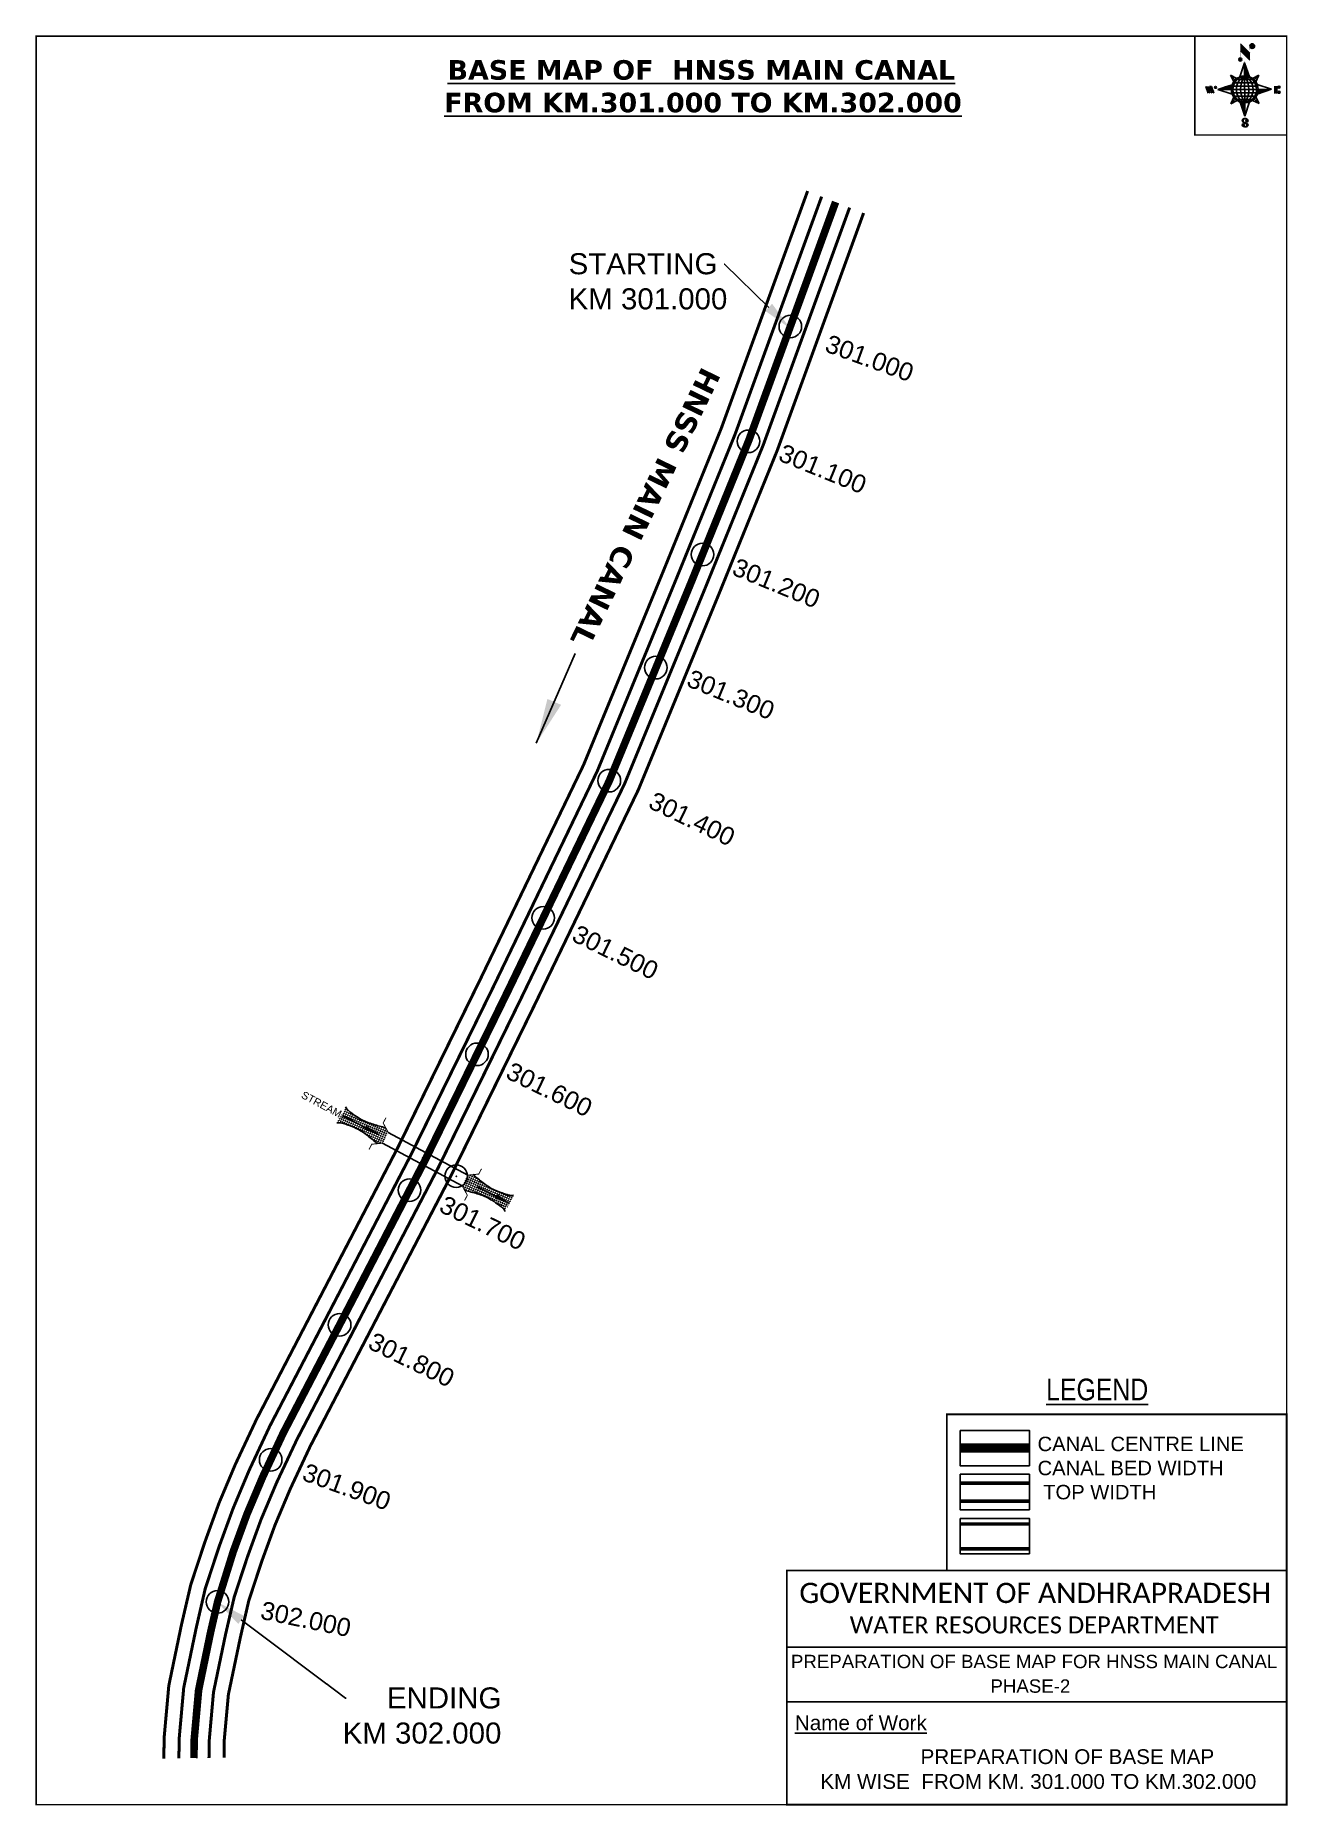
# Model space of a CAD drawing. Header units: inches. Extents: x 776575 to 777407, y 1578517 to 1579693.
import ezdxf
from ezdxf import colors
from ezdxf.entities.mleader import LeaderData, LeaderLine
from ezdxf.enums import TextEntityAlignment as Align
from ezdxf.math import Vec2, Vec3

# ---------------------------------------------------------------- set-up
doc = ezdxf.new("R2010")
doc.units = ezdxf.units.IN
doc.header["$LTSCALE"] = 15
doc.header["$MEASUREMENT"] = 0
doc.header["$PDMODE"] = 32
doc.header["$PDSIZE"] = 15
doc.linetypes.add('HIDDEN2', pattern=[0.1875, 0.125, -0.0625])
for name, color, linetype in [('AQUADUCT', 1, 'Continuous'), ('bord', 1, 'Continuous'), ('CANAL1', 7, 'Continuous'), ('CSMark', 72, 'Continuous'), ('DCBMS', 232, 'Continuous'), ('PAGE', 7, 'Continuous'), ('STRUCTURE', 5, 'Continuous'), ('TEXT', 6, 'Continuous')]:
    doc.layers.add(name, color=color, linetype=linetype)
doc.styles.add('ARIALN', font='ARIALN.TTF')
doc.styles.get("Standard").update_dxf_attribs({"font": 'arial.ttf'})
doc.dimstyles.get("Standard").update_dxf_attribs({"dimtxt": 20, "dimasz": 0.18, "dimexe": 0.18, "dimexo": 0.0625, "dimgap": 0.09, "dimtad": 0, "dimtih": 1, "dimtoh": 1, "dimdec": 4, "dimzin": 0, "dimdsep": 46, "dimtxsty": 'Standard', "dimcen": 0.09, "dimadec": 0, "dimazin": 0, "dimtfac": 1, "dimtdec": 4, "dimtofl": 0, "dimtmove": 0, "dimatfit": 3, "dimfxl": 1, "dimtolj": 1, "dimtzin": 0, "dimarcsym": 0})
pattern_1 = [(267.297113149, (-8720374.938, 50637915.138), (10.5367255337, -0.497431438), [])]
pattern_2 = [(357.297113149, (-8720374.938, 50637915.138), (0.497431438, 10.5367255337), [])]

# ---------------------------------------------------------------- blocks, each defined once
blk = doc.blocks.new('*X26')
at = {"color": 0, "linetype": 'Continuous'}
for p, q in [((6321.6, 240.5), (6322.3, 241.2)), ((6321.6, 240.3), (6322.3, 241)), ((6321.6, 240.1), (6322.3, 240.8)), ((6321.6, 239.9), (6322.4, 240.7)), ((6321.6, 239.8), (6322.4, 240.6)), ((6321.6, 239.6), (6322.5, 240.5)), ((6321.6, 239.4), (6322.5, 240.3)), ((6321.6, 239.2), (6322.6, 240.2)), ((6321.7, 239.1), (6322.6, 240.1)), ((6321.8, 240.8), (6322.4, 241.4)), ((6321.8, 239), (6322.7, 240)), ((6321.8, 239), (6322.8, 239.9)), ((6321.9, 238.9), (6322.9, 239.8)), ((6322, 238.8), (6323, 239.7)), ((6322.1, 241.3), (6322.4, 241.6)), ((6322.1, 238.7), (6323.1, 239.6)), ((6322.2, 238.6), (6323.1, 239.6)), ((6322.3, 238.5), (6323.2, 239.5)), ((6322.4, 238.5), (6323.3, 239.4)), ((6322.5, 238.4), (6323.4, 239.3)), ((6322.7, 238.4), (6323.6, 239.3)), ((6322.8, 238.3), (6323.7, 239.2)), ((6322.9, 238.3), (6323.8, 239.1)), ((6323.1, 238.2), (6323.9, 239.1)), ((6323.2, 238.2), (6324, 239)), ((6323.3, 238.2), (6324.2, 239)), ((6323.5, 238.1), (6324.3, 238.9)), ((6323.7, 238.1), (6324.4, 238.9)), ((6323.8, 238.1), (6324.6, 238.8)), ((6324.1, 238.2), (6324.7, 238.8)), ((6324.3, 238.3), (6324.9, 238.8)), ((6324.6, 238.3), (6325.1, 238.8)), ((6324.8, 238.4), (6325.2, 238.8)), ((6325.1, 238.5), (6325.4, 238.8)), ((6325.4, 238.6), (6325.6, 238.8))]:
    blk.add_line(p, q, dxfattribs=at)
blk = doc.blocks.new('*X25')
at = {"color": 0, "linetype": 'Continuous'}
for p, q in [((6324.4, 240.3), (6324.5, 240.4)), ((6324.6, 240.3), (6324.8, 240.5)), ((6324.7, 240.2), (6325, 240.5)), ((6324.8, 240.2), (6325.2, 240.6)), ((6325, 240.1), (6325.5, 240.6)), ((6325.1, 240.1), (6325.6, 240.6)), ((6325.2, 240), (6325.8, 240.6)), ((6325.3, 240), (6326, 240.6)), ((6325.4, 239.9), (6326.1, 240.6)), ((6325.5, 239.8), (6326.2, 240.5)), ((6325.6, 239.8), (6326.3, 240.5)), ((6325.7, 239.7), (6326.5, 240.4)), ((6325.9, 239.6), (6326.6, 240.3)), ((6326, 239.5), (6326.7, 240.3)), ((6326, 239.4), (6326.8, 240.2)), ((6326.1, 239.3), (6327, 240.2)), ((6326.2, 239.3), (6327.1, 240.1)), ((6326.3, 239.2), (6327.1, 240)), ((6326.4, 239.1), (6327.2, 239.9)), ((6326.5, 239), (6327.3, 239.8)), ((6326.5, 238.9), (6327.4, 239.7)), ((6326.6, 238.8), (6327.5, 239.6)), ((6326.7, 238.7), (6327.5, 239.5)), ((6326.8, 238.6), (6327.6, 239.4)), ((6326.8, 238.5), (6327.7, 239.3)), ((6326.8, 236.5), (6327.4, 237)), ((6326.9, 238.3), (6327.8, 239.2)), ((6326.9, 238.2), (6327.9, 239.1)), ((6326.9, 236.8), (6327.6, 237.4)), ((6327, 238.1), (6327.8, 239)), ((6327, 237.9), (6327.8, 238.8)), ((6327, 237.8), (6327.8, 238.6)), ((6327, 237.6), (6327.8, 238.4)), ((6327, 237.4), (6327.8, 238.2)), ((6327, 237.3), (6327.8, 238)), ((6327, 237.1), (6327.8, 237.9))]:
    blk.add_line(p, q, dxfattribs=at)
blk = doc.blocks.new('H')
at = {"layer": 'bord', "extrusion": (0.000427885, 0.004792, 0.999988)}
h = blk.add_hatch(dxfattribs=at)
h.set_pattern_fill('LINE', color=8, scale=84.387686, angle=-2.7029, style=0)
h.set_pattern_definition(pattern_2)
h.paths.add_polyline_path([(-492, 786, -0.090992), (-448, 775), (-486, 912)])
h = blk.add_hatch(dxfattribs=at)
h.set_pattern_fill('LINE', color=8, scale=84.387686, angle=-92.7029, style=0)
h.set_pattern_definition(pattern_1)
h.paths.add_polyline_path([(-625, 665, -0.090992), (-615, 710), (-751, 671)])
h = blk.add_hatch(dxfattribs=at)
h.set_pattern_fill('LINE', color=8, scale=84.387686, angle=-2.7029, style=0)
h.set_pattern_definition(pattern_2)
h.paths.add_polyline_path([(-504, 533, -0.090992), (-549, 543), (-510, 406)])
h = blk.add_hatch(dxfattribs=at)
h.set_pattern_fill('LINE', color=8, scale=84.387686, angle=-92.7029, style=0)
h.set_pattern_definition(pattern_1)
h.paths.add_polyline_path([(-246, 647), (-372, 653, -0.090992), (-382, 609)])
for p, q in [((-519, 1020, -1217), (-435, 927, -1216)), ((-516, 1087, -1217), (-432, 994, -1217)), ((-538, 774, -1216), (-487, 906, -1216)), ((-487, 906, -1216), (-493, 780, -1216)), ((-487, 906, -1216), (-448, 769, -1216)), ((-865, 701, -1215), (-847, 638, -1215)), ((-847, 700, -1215), (-829, 637, -1215)), ((-829, 699, -1215), (-811, 636, -1215)), ((-829, 699, -1215), (-811, 698, -1215)), ((-811, 698, -1215), (-794, 635, -1215)), ((-752, 665, -1215), (-615, 704, -1215)), ((-627, 794, -1216), (-567, 760, -1216)), ((-627, 794, -1216), (-584, 747, -1215)), ((-599, 731, -1215), (-627, 794, -1216)), ((-421, 753, -1216), (-359, 781, -1216)), ((-359, 781, -1216), (-405, 739, -1216)), ((-359, 781, -1216), (-392, 721, -1215)), ((-379, 693, -1215), (-246, 641, -1215)), ((-213, 669, -1215), (-217, 601, -1215)), ((-752, 665, -1215), (-625, 659, -1215)), ((-619, 614, -1215), (-752, 665, -1215)), ((-639, 526, -1214), (-606, 585, -1215)), ((-639, 526, -1214), (-593, 568, -1215)), ((-577, 553, -1215), (-639, 526, -1214)), ((-511, 400, -1214), (-549, 537, -1214)), ((-460, 533, -1215), (-511, 400, -1214)), ((-505, 527, -1214), (-511, 400, -1214)), ((-371, 513, -1214), (-431, 546, -1215)), ((-371, 513, -1214), (-414, 560, -1215)), ((-399, 576, -1215), (-371, 513, -1214)), ((-246, 641, -1215), (-383, 603, -1215)), ((-373, 647, -1215), (-246, 641, -1215)), ((-197, 600, -1215), (-194, 668, -1215))]:
    blk.add_line(p, q, dxfattribs=at)
at = {"layer": 'bord', "color": 8, "linetype": 'ByBlock', "extrusion": (0.000427885, 0.004792, 0.999988)}
for p, q in [((-375, 679, -1215), (-620, 691, -1215)), ((-386, 711, -1215), (-605, 722, -1215)), ((-411, 744, -1216), (-578, 752, -1216)), ((-493, 780, -1216), (-505, 527, -1214)), ((-373, 647, -1215), (-625, 659, -1215)), ((-378, 616, -1215), (-623, 628, -1215)), ((-392, 585, -1215), (-611, 595, -1215)), ((-420, 555, -1215), (-587, 562, -1215))]:
    blk.add_line(p, q, dxfattribs=at)
at = {"layer": 'bord', "extrusion": (0.000427885, 0.004792, 0.999988), "elevation": -1212}
for points, const_width in [([(-522, 960), (-516, 1093)], 1.61), ([(-434, 933), (-428, 1066)], 1.61), ([(-870, 707), (-846, 706)], 0.642), ([(-829, 643), (-821, 678)], 0.642), ([(-793, 641), (-782, 694)], 0.642), ([(-223, 676), (-174, 673)], 0.706), ([(-829, 643), (-855, 644)], 0.642), ([(-811, 642), (-784, 641)], 0.642), ([(-177, 605), (-226, 607)], 0.706), ([(-195, 645), (-185, 644)], 0.706)]:
    blk.add_lwpolyline(points, dxfattribs=dict(at, const_width=const_width))
for points, const_width in [([(-414, 1073, 1), (-398, 1058, 1)], 22.3), ([(-530, 950, 1), (-520, 939, 1)], 14.8), ([(-776, 697, 1), (-769, 690, 1)], 8.9), ([(-180, 618, 1), (-173, 611, 1)], 9.79), ([(-178, 667, 1), (-171, 660, 1)], 9.79), ([(-490, 362, 1), (-498, 369, 1)], 11.1), ([(-525, 322, 1), (-533, 329, 1)], 11.1)]:
    blk.add_lwpolyline(points, format="xyb", close=True, dxfattribs=dict(at, const_width=const_width))
for points in [[(-537, 317), (-531, 310), (-520, 307), (-505, 307), (-494, 310), (-486, 318), (-487, 326), (-491, 333), (-494, 336), (-503, 341), (-522, 347), (-530, 352), (-534, 355), (-537, 363), (-537, 373), (-530, 381), (-520, 384), (-504, 384), (-493, 380), (-487, 373)], [(-522, 348), (-526, 354), (-528, 361), (-528, 371), (-526, 375), (-521, 381), (-515, 384)], [(-505, 307), (-499, 312), (-497, 319), (-497, 327), (-501, 335), (-509, 343)]]:
    blk.add_lwpolyline(points, dxfattribs=at)
at = {"layer": 'bord', "extrusion": (0.000427885, 0.004792, 0.999988)}
for centre, radius in [((-406, 1065, -1212), 22.3), ((-525, 944, -1212), 14.8), ((-773, 694, -1212), 8.9), ((-498, 659, -1212), 127), ((-177, 615, -1212), 9.79), ((-174, 663, -1212), 9.79), ((-494, 365, -1212), 11.1), ((-529, 325, -1212), 11.1)]:
    blk.add_circle(centre, radius, dxfattribs=at)
at = {"layer": 'bord', "color": 8, "linetype": 'ByBlock', "extrusion": (0.000427885, 0.004792, 0.999988)}
for centre, radius, start, end in [((-482, 658, -1212), 128, 94.9254, 259.6691), ((-437, 656, -1212), 141, 113.2864, 241.308), ((-316, 651, -1212), 222, 142.5892, 212.0053), ((-560, 662, -1212), 141, 293.2864, 61.308), ((-681, 668, -1212), 222, 322.5892, 32.0053), ((-515, 660, -1212), 128, 274.9254, 79.6691)]:
    blk.add_arc(centre, radius, start, end, dxfattribs=at)
at = {"layer": 'bord', "extrusion": (0.000427885, 0.004792, 0.999988)}
for points in [[(-516, 1093, -1212), (-431, 1000, -1212), (-519, 1026, -1212), (-434, 933, -1212)], [(-864, 707, -1212), (-846, 706, -1212), (-846, 644, -1212), (-829, 643, -1212)], [(-829, 705, -1212), (-811, 704, -1212), (-811, 642, -1212), (-793, 641, -1212)], [(-193, 674, -1212), (-197, 606, -1212), (-213, 675, -1212), (-216, 607, -1212)]]:
    blk.add_solid(points, dxfattribs=at)
at = {"layer": 'bord', "extrusion": (0.000427885, 0.004792, 0.999988), "xscale": 7.977342409717546, "yscale": 7.977342408231451, "zscale": 7.977342408476333, "rotation": 138.0840426661453}
for name, p in [('*X25', (38301, -31929, -1212)), ('*X26', (38314, -31951, -1212))]:
    blk.add_blockref(name, p, dxfattribs=at)
blk = doc.blocks.new('UT')
at = {"layer": 'STRUCTURE'}
h = blk.add_hatch(dxfattribs=at)
h.set_pattern_fill('DASH', color=150, scale=8, angle=-39.6278, style=0)
h.set_pattern_definition([(320.372247933, (-4370.464, -6260.8811), (1.40800153113, 0.132407282), [1, -1])])
h.paths.add_polyline_path([(765163, 1700681.9), (765165.6, 1700680.6), (765167.2, 1700680.3), (765169.1, 1700680), (765172.4, 1700679.6), (765176.4, 1700679.3), (765179.5, 1700679.5), (765183.1, 1700679.9), (765187.7, 1700680.9), (765188.9, 1700681.2), (765193.1, 1700682.2), (765196.1, 1700680.2), (765196.1, 1700672.2), (765193.1, 1700670.2), (765190.5, 1700670.8), (765188.1, 1700671.3), (765185.5, 1700671.8), (765183.6, 1700672.1), (765181, 1700672.5), (765180.3, 1700672.5), (765178.5, 1700672.6), (765176.7, 1700672.6), (765174.6, 1700672.5), (765172.5, 1700672.3), (765170.4, 1700672), (765168.5, 1700671.7), (765166.1, 1700671.2), (765165, 1700670.8), (765163, 1700669.7)])
h.paths.add_polyline_path([(765259.1, 1700682.2), (765256.1, 1700680.2), (765256.1, 1700672.2), (765259.1, 1700670.2), (765261.9, 1700671), (765264.4, 1700671.6), (765266.4, 1700672), (765269.1, 1700672.5), (765272.7, 1700673), (765276.1, 1700673.1), (765278.6, 1700672.9), (765281.2, 1700672.7), (765283.9, 1700672.3), (765286.4, 1700671.9), (765288, 1700671.3), (765289.2, 1700670.6), (765289.1, 1700682.7), (765287.6, 1700681.8), (765285.7, 1700681.2), (765283, 1700680.7), (765281.2, 1700680.4), (765276.7, 1700679.9), (765272.7, 1700679.9), (765268.7, 1700680.3), (765264.8, 1700681), (765261.2, 1700681.7)])
at = {"layer": 'STRUCTURE', "color": 150, "const_width": 0.628}
for points in [[(765190.1, 1700688.2), (765190.1, 1700684.2), (765196.1, 1700680.2), (765256.1, 1700680.2), (765262.1, 1700684.2), (765262.1, 1700688.2)], [(765190.1, 1700664.2), (765190.1, 1700668.2), (765196.1, 1700672.2), (765256.1, 1700672.2), (765262.1, 1700668.2), (765262.1, 1700664.2)]]:
    blk.add_lwpolyline(points, dxfattribs=at)
at = {"layer": 'STRUCTURE', "color": 150}
for points in [[(765196.1, 1700680.2), (765256.1, 1700680.2)], [(765196.1, 1700672.2), (765256.1, 1700672.2)], [(765196.1, 1700672.2), (765256.1, 1700672.2)]]:
    blk.add_lwpolyline(points, dxfattribs=at)
at = {"layer": 'STRUCTURE', "color": 0}
blk.add_circle((765226.1, 1700676.2), 1.89, dxfattribs=at)
at = {"layer": 'STRUCTURE', "color": 150}
for points in [[(765163, 1700681.9), (765164.4, 1700681.1), (765167.9, 1700680.2), (765171.2, 1700679.8), (765176.1, 1700679.4), (765184.7, 1700680.3), (765193.1, 1700682.2)], [(765289.1, 1700682.7), (765287.8, 1700681.9), (765284.3, 1700680.9), (765280.9, 1700680.4), (765276.1, 1700679.8), (765267.4, 1700680.5), (765259.1, 1700682.2)], [(765163, 1700669.7), (765164.3, 1700670.6), (765167.8, 1700671.6), (765171.2, 1700672.1), (765176, 1700672.6), (765184.7, 1700672), (765193.1, 1700670.2)], [(765289.2, 1700670.6), (765287.8, 1700671.4), (765284.2, 1700672.3), (765280.9, 1700672.7), (765276.1, 1700673.1), (765267.4, 1700672.2), (765259.1, 1700670.2)]]:
    blk.add_spline(points, degree=3, dxfattribs=at)
at = {"layer": 'STRUCTURE', "color": 0}
blk.add_text('STREAM', height=5, dxfattribs=at).set_placement((765148.2, 1700675.8), align=Align.MIDDLE_CENTER)
for points in [[(765190.9, 1700676), (765164.2, 1700675.8)], [(765289.3, 1700676.7), (765265.4, 1700676.4)]]:
    blk.add_leader(points, dimstyle='Standard', override={"dimasz": 10, "dimgap": 0.09, "dimtad": 0}, dxfattribs=at)

msp = doc.modelspace()

# ---------------------------------------------------------------- linework, layer by layer
at = {"layer": 'CANAL1', "color": 200, "const_width": 2}
for points in [[(777088.5, 1579589.7), (777031, 1579431.7), (776992.8, 1579337.6), (776939.6, 1579208.3), (776871.2, 1579066.3), (776816.2, 1578954.1), (776759.6, 1578845.3), (776722.2, 1578773.3), (776708.2, 1578743.5), (776697.4, 1578717.9), (776688, 1578692), (776678.6, 1578663.6), (776672.4, 1578636.9), (776664, 1578596.5), (776660.9, 1578562), (776660.7, 1578547.9)], [(777125.7, 1579575.1), (777068.3, 1579417.3), (777029.8, 1579322.5), (776976.1, 1579192), (776907.1, 1579048.9), (776851.9, 1578936.1), (776795.1, 1578826.9), (776758, 1578755.6), (776744.7, 1578727.2), (776734.6, 1578703.3), (776725.7, 1578678.9), (776717.1, 1578652.8), (776711.5, 1578628.3), (776703.6, 1578590.6), (776700.8, 1578559.9), (776700.7, 1578548.6)]]:
    msp.add_lwpolyline(points, dxfattribs=at)
at = {"layer": 'CANAL1', "color": 5, "const_width": 2}
for points in [[(777097.8, 1579586), (777040.3, 1579428.1), (777002, 1579333.9), (776948.7, 1579204.2), (776880.2, 1579062), (776825.1, 1578949.6), (776768.5, 1578840.7), (776731.1, 1578768.9), (776717.3, 1578739.4), (776706.7, 1578714.2), (776697.4, 1578688.8), (776688.2, 1578660.9), (776682.2, 1578634.8), (776673.9, 1578595), (776670.9, 1578561.5), (776670.7, 1578548.1)], [(777116.4, 1579578.7), (777059, 1579420.9), (777020.6, 1579326.3), (776967, 1579196.1), (776898.1, 1579053.2), (776843, 1578940.6), (776786.3, 1578831.5), (776749.1, 1578760), (776735.6, 1578731.3), (776725.3, 1578706.9), (776716.3, 1578682.2), (776707.5, 1578655.5), (776701.7, 1578630.5), (776693.7, 1578592.1), (776690.9, 1578560.5), (776690.7, 1578548.4)]]:
    msp.add_lwpolyline(points, dxfattribs=at)
at = {"layer": 'CANAL1', "color": 1, "linetype": 'HIDDEN2', "ltscale": 8, "const_width": 5}
msp.add_lwpolyline([(777107.1, 1579582.4), (777077, 1579499.7), (777049.6, 1579424.5), (777011.3, 1579330.1), (776956.6, 1579197.5), (776889.1, 1579057.6), (776844.7, 1578966.9), (776844.7, 1578966.9), (776834, 1578945.1), (776777.4, 1578836.1), (776740.1, 1578764.5), (776726.5, 1578735.4), (776716, 1578710.6), (776706.8, 1578685.5), (776696.4, 1578652.1), (776691.9, 1578632.6), (776683.8, 1578593.5), (776680.9, 1578561), (776680.7, 1578548.3)], dxfattribs=at)
at = {"layer": 'CANAL1', "color": 1, "linetype": 'HIDDEN2', "ltscale": 100, "const_width": 6, "elevation": -0.4}
msp.add_lwpolyline([(777235.9, 1578754.4), (777189.8, 1578754.4)], dxfattribs=at)
at = {"layer": 'CANAL1', "color": 5, "const_width": 2.4, "elevation": -0.4}
for points in [[(777235.9, 1578731.1), (777189.8, 1578731.1)], [(777235.9, 1578719.1), (777189.8, 1578719.1)]]:
    msp.add_lwpolyline(points, dxfattribs=at)
at = {"layer": 'CANAL1', "color": 200, "const_width": 2.4, "elevation": -0.4}
for points in [[(777235.9, 1578703.9), (777189.8, 1578703.9)], [(777235.9, 1578687.4), (777189.8, 1578687.4)]]:
    msp.add_lwpolyline(points, dxfattribs=at)
at = {"layer": 'CSMark', "color": 3}
for p in [(777077, 1579499.7), (776912.8, 1579106.7), (776868.8, 1579016), (776824, 1578925.7), (776777.5, 1578836.3), (776731.7, 1578746.5), (776696.4, 1578652.1)]:
    msp.add_point(p, dxfattribs=at)
at = {"layer": 'CSMark', "color": 2}
for p in [(777049.2, 1579423.4), (777018.6, 1579348.1), (776987.7, 1579273), (776956.7, 1579197.9)]:
    msp.add_point(p, dxfattribs=at)
at = {"layer": 'CSMark'}
msp.add_point((776855, 1578935), dxfattribs=at)
at = {"layer": 'PAGE', "const_width": 1}
msp.add_lwpolyline([(777406.8, 1578517.4), (777406.8, 1579692.6), (776575.8, 1579692.6), (776575.8, 1578517.4), (777406.8, 1578517.4)], dxfattribs=at)
at = {"layer": 'PAGE'}
for points, const_width in [([(777406.8, 1579692.6), (777345.8, 1579692.6), (777345.8, 1579626.9), (777406.8, 1579626.9)], 1), ([(777181, 1578776.8), (777406.8, 1578776.8), (777406.8, 1578673), (777181, 1578673)], 1.2), ([(777074.7, 1578673), (777406.8, 1578673), (777406.8, 1578517.4), (777074.7, 1578517.4)], 1.2)]:
    msp.add_lwpolyline(points, close=True, dxfattribs=dict(at, const_width=const_width))
at = {"layer": 'PAGE', "elevation": -0.4}
for points in [[(777189.8, 1578766.1), (777235.9, 1578766.1), (777235.9, 1578742.6), (777189.8, 1578742.6)], [(777189.8, 1578736.9), (777235.9, 1578736.9), (777235.9, 1578713.4), (777189.8, 1578713.4)], [(777189.8, 1578707.6), (777235.9, 1578707.6), (777235.9, 1578684.1), (777189.8, 1578684.1)]]:
    msp.add_lwpolyline(points, close=True, dxfattribs=at)
at = {"layer": 'PAGE'}
for points in [[(777074.7, 1578622), (777406.8, 1578622)], [(777074.7, 1578585.7), (777406.8, 1578585.7)]]:
    msp.add_lwpolyline(points, dxfattribs=at)

# ---------------------------------------------------------------- block references
at = {"layer": 'AQUADUCT', "color": 1, "xscale": 0.0703495379661093, "yscale": 0.07034953800030053, "zscale": 0.07034953795990817, "rotation": 3.078330607406165}
msp.add_blockref('H', (777416.5, 1579613.2, 85.4), dxfattribs=at)
at = {"layer": 'STRUCTURE', "color": 0, "rotation": 331.8609829948082}
msp.add_blockref('UT', (-700006.6, 440170.2), dxfattribs=at)

# ---------------------------------------------------------------- texts
at = {"layer": 'CANAL1', "insert": (777031.5, 1579468.4), "char_height": 14, "width": 205.129, "attachment_point": 1, "rotation": 244.2035}
msp.add_mtext('\\pi0.96322;{\\fVerdana|b1|i0|c0|p34;HNSS MAIN CANAL}', dxfattribs=at)
at = {"layer": 'CSMark', "color": 1}
for s, rotation, p in [('301.000', 340.0036, (777101.2, 1579489)), ('301.100', 337.8965, (777070.5, 1579416.5)), ('301.200', 337.634, (777039.7, 1579340.7)), ('301.300', 337.634, (777009.5, 1579266.6)), ('301.400', 334.27, (776984.4, 1579185.6)), ('301.500', 333.8807, (776933.6, 1579097.2)), ('301.700', 333.8807, (776845.4, 1578917.3)), ('301.800', 333.8807, (776798.1, 1578826.4)), ('301.900', 339.971, (776753.8, 1578739)), ('302.000', 348.24, (776725.4, 1578646.9))]:
    msp.add_text(s, height=12, rotation=rotation, dxfattribs=at).set_placement(p, align=Align.MIDDLE_LEFT)
at = {"layer": 'CSMark', "color": 3}
msp.add_text('301.600', height=12, rotation=333.8807, dxfattribs=at).set_placement((776889.7, 1579006), align=Align.MIDDLE_LEFT)
at = {"layer": 'PAGE', "extrusion": (0.000201441, 0.004807, 0.999988), "style": 'ARIALN'}
msp.add_text('%%ULEGEND', height=14.4, rotation=359.9999, dxfattribs=at).set_placement((777280.9, 1578774.3, 7745.6), align=Align.MIDDLE)
at = {"layer": 'PAGE', "extrusion": (0.000201441, 0.004807, 0.999988)}
for s, height, p in [('PREPARATION OF BASE MAP FOR HNSS MAIN CANAL', 8.878, (777077.4, 1578589.1, 7744.6)), ('%%UName of Work', 9.822, (777080, 1578547.9, 7743.3))]:
    msp.add_text(s, height=height, rotation=359.9999, dxfattribs=at).set_placement(p)
for s, height, p in [('PHASE-2', 8.88, (777236.5, 1578577.2, 7744.6)), ('PREPARATION OF BASE MAP', 9.822, (777261.1, 1578530.3, 7743.4)), ('KM WISE  FROM KM. 301.000 TO KM.302.000', 9.822, (777241.8, 1578513.8, 7743.4))]:
    msp.add_text(s, height=height, rotation=359.9999, dxfattribs=at).set_placement(p, align=Align.MIDDLE_CENTER)
at = {"layer": 'PAGE', "extrusion": (0.000201441, 0.004807, 0.999988), "attachment_point": 1, "text_direction": (1, -1e-06, -0.000201)}
for s, insert, char_height, width in [('CANAL CENTRE LINE CANAL BED WIDTH {\\H2.3717x; }\\P TOP WIDTH{\\H1.9152x; }', (777241.3, 1578761.9, -0.4), 9.6, 168.926), ('\\pi3.5885;{\\fCalibri|b0|i0|c0|p34;\\H1.3333x;GOVERNMENT OF ANDHRAPRADESH\\P\\pi37.073;\\H0.83998x;WATER RESOURCES DEPARTMENT}', (777079.4, 1578664.8, -1.3), 10.059, 321.276)]:
    msp.add_mtext(s, dxfattribs=dict(at, insert=insert, char_height=char_height, width=width))
at = {"layer": 'TEXT', "color": 1, "insert": (776827.5, 1579676.7), "char_height": 13, "width": 379.826, "attachment_point": 1}
msp.add_mtext('\\pi21.755;{\\fVerdana|b1|i0|c0|p34;\\LBASE MAP OF  HNSS MAIN CANAL \\P\\pi19.564;FROM KM.301.000 TO KM.302.000}', dxfattribs=at)

# ---------------------------------------------------------------- leaders
at = {"layer": 'CANAL1'}
msp.add_leader([(776908.2, 1579222.7), (776934.1, 1579282.4)], dimstyle='Standard', override={"dimasz": 30, "dimgap": 0.09, "dimtad": 0}, dxfattribs=at)
at = {"layer": 'DCBMS', "color": 5}
ml = msp.add_multileader_mtext('Standard', dxfattribs=at)
ml.set_content('STARTING\\PKM 301.000', color=5)
ml.set_leader_properties()
ml.build(insert=Vec2(0, 0))
ml.multileader.update_dxf_attribs({"dogleg_length": 0.36, "arrow_head_size": 20})
ctx = ml.context
ctx.base_point, ctx.char_height, ctx.arrow_head_size, ctx.landing_gap_size, ctx.plane_origin = Vec3(776929.6, 1579541.2), 14, 20, 0.09, Vec3(777100.5, 1579614)
notes = []
notes.append((ctx, [(0, (1, 1, 0), (777033.3, 1579541.2), (-1, 0), 0.36, [(0, [(777076.9, 1579498.4)], 0, [])])]))
ctx.mtext.insert, ctx.mtext.flow_direction = Vec3(776929.7, 1579548.4), 5
for ctx, leaders in notes:
    for number, flags, end, landing, length, lines in leaders:
        leader = LeaderData()
        leader.index, (leader.has_last_leader_line, leader.has_dogleg_vector, leader.attachment_direction) = number, flags
        leader.last_leader_point, leader.dogleg_vector, leader.dogleg_length = Vec3(end), Vec3(landing), length
        for number, points, colour, breaks in lines:
            line = LeaderLine()
            line.index, line.vertices, line.color, line.breaks = number, Vec3.list(points), colors.encode_raw_color(colour), breaks
            leader.lines.append(line)
        ctx.leaders.append(leader)

# ---------------------------------------------------------------- next in the draw order: leaders
ml = msp.add_multileader_mtext('Standard', dxfattribs=at)
ml.set_content('ENDING \\PKM 302.000', color=5)
ml.set_leader_properties()
ml.build(insert=Vec2(0, 0))
ml.multileader.update_dxf_attribs({"dogleg_length": 0.36, "arrow_head_size": 20})
ctx = ml.context
ctx.base_point, ctx.char_height, ctx.arrow_head_size, ctx.landing_gap_size, ctx.plane_origin = Vec3(776781.8, 1578588.2), 14, 20, 0.09, Vec3(776925.5, 1578800.5)
ctx.text_align_type = 2
notes = []
notes.append((ctx, [(1, (1, 1, 0), (776781.5, 1578588.2), (1, 0), 0.36, [(0, [(776696.1, 1578652.1)], 0, [])])]))
ctx.mtext.insert, ctx.mtext.width, ctx.mtext.alignment, ctx.mtext.flow_direction = Vec3(776885, 1578595.3), 109.049, 3, 5
ctx.mtext.has_bg_fill, ctx.mtext.bg_color, ctx.mtext.bg_scale_factor, ctx.mtext.bg_transparency, ctx.mtext.use_window_bg_color = 1, -1027028792, 1.5, 0, 1
for ctx, leaders in notes:
    for number, flags, end, landing, length, lines in leaders:
        leader = LeaderData()
        leader.index, (leader.has_last_leader_line, leader.has_dogleg_vector, leader.attachment_direction) = number, flags
        leader.last_leader_point, leader.dogleg_vector, leader.dogleg_length = Vec3(end), Vec3(landing), length
        for number, points, colour, breaks in lines:
            line = LeaderLine()
            line.index, line.vertices, line.color, line.breaks = number, Vec3.list(points), colors.encode_raw_color(colour), breaks
            leader.lines.append(line)
        ctx.leaders.append(leader)

doc.saveas('drawing.dxf')
